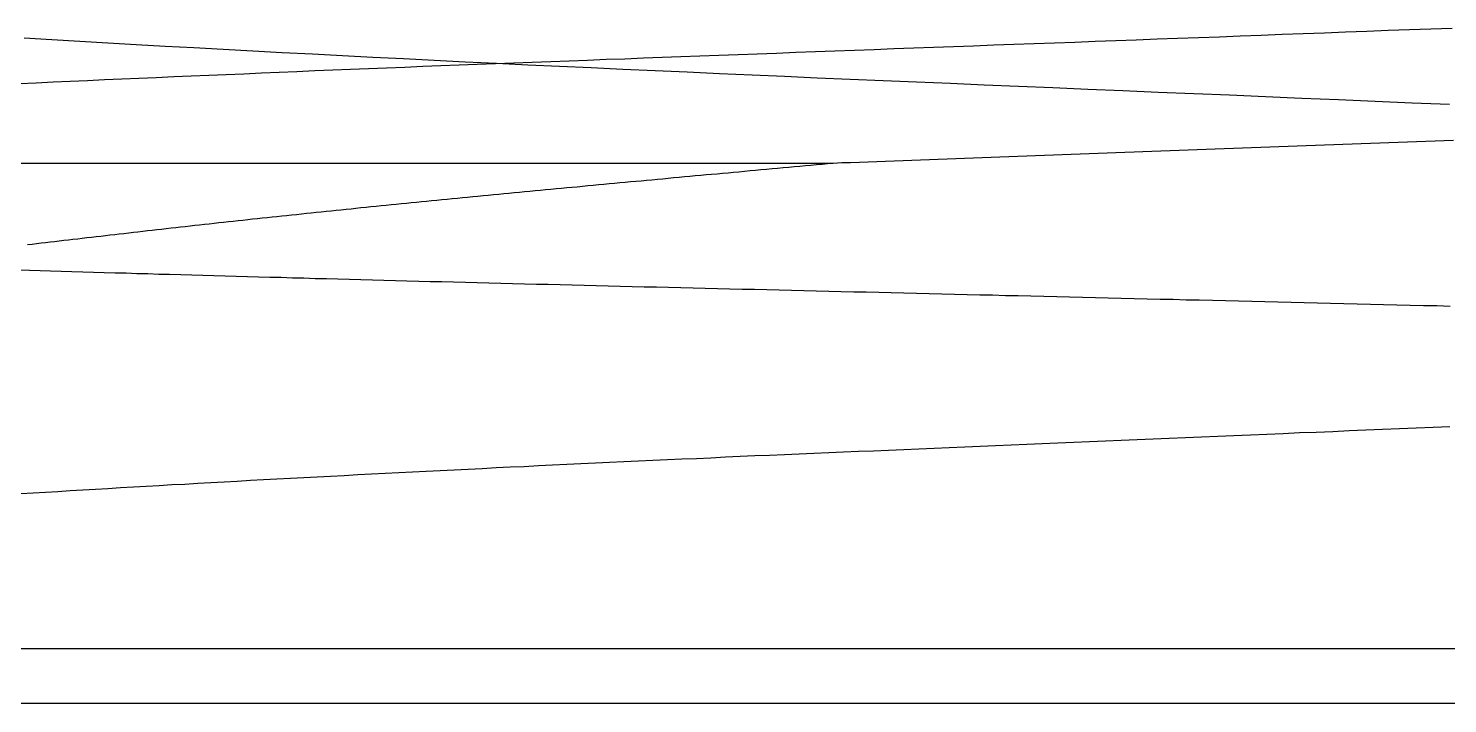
# Model space of a CAD drawing. Header units: millimetres. Extents: x 0 to 36.4, y -3.4 to 62.
# Drawn here: x 30.705 to 31.821, y 55.349 to 55.88 of the extents above; entities that cross this region are included whole.
import ezdxf

# ---------------------------------------------------------------- set-up
doc = ezdxf.new("R2010")
doc.units = ezdxf.units.MM

msp = doc.modelspace()

# ---------------------------------------------------------------- linework, layer by layer
at = {"color": 7, "linetype": 'Continuous'}
for p, q in [((31.8081, 55.8798), (31.7912, 55.8792)), ((31.8249, 55.8804), (31.8081, 55.8798)), ((30.7022, 55.8729), (30.7239, 55.8716)), ((30.7239, 55.8716), (30.7458, 55.8703)), ((30.7458, 55.8703), (30.768, 55.8691)), ((30.768, 55.8691), (30.7903, 55.8678)), ((31.4961, 55.8682), (31.4802, 55.8677)), ((31.5121, 55.8688), (31.4961, 55.8682)), ((31.5281, 55.8694), (31.5121, 55.8688)), ((31.5442, 55.87), (31.5281, 55.8694)), ((31.5604, 55.8706), (31.5442, 55.87)), ((31.5765, 55.8712), (31.5604, 55.8706)), ((31.5928, 55.8718), (31.5765, 55.8712)), ((31.609, 55.8724), (31.5928, 55.8718)), ((31.6254, 55.873), (31.609, 55.8724)), ((31.6418, 55.8736), (31.6254, 55.873)), ((31.6582, 55.8742), (31.6418, 55.8736)), ((31.6747, 55.8749), (31.6582, 55.8742)), ((31.6912, 55.8755), (31.6747, 55.8749)), ((31.7078, 55.8761), (31.6912, 55.8755)), ((31.7244, 55.8767), (31.7078, 55.8761)), ((31.741, 55.8773), (31.7244, 55.8767)), ((31.7577, 55.8779), (31.741, 55.8773)), ((31.7745, 55.8786), (31.7577, 55.8779)), ((31.7912, 55.8792), (31.7745, 55.8786)), ((30.7903, 55.8678), (30.8129, 55.8665)), ((30.8129, 55.8665), (30.8356, 55.8653)), ((30.8356, 55.8653), (30.8586, 55.864)), ((30.8586, 55.864), (30.8818, 55.8628)), ((30.8818, 55.8628), (30.9051, 55.8615)), ((30.9051, 55.8615), (30.9287, 55.8603)), ((30.9287, 55.8603), (30.9524, 55.8591)), ((30.9524, 55.8591), (30.9763, 55.8578)), ((30.9763, 55.8578), (31.0003, 55.8566)), ((31.2037, 55.8574), (31.189, 55.8569)), ((31.2185, 55.858), (31.2037, 55.8574)), ((31.2334, 55.8585), (31.2185, 55.858)), ((31.2484, 55.8591), (31.2334, 55.8585)), ((31.2634, 55.8596), (31.2484, 55.8591)), ((31.2785, 55.8602), (31.2634, 55.8596)), ((31.2937, 55.8607), (31.2785, 55.8602)), ((31.3089, 55.8613), (31.2937, 55.8607)), ((31.3242, 55.8619), (31.3089, 55.8613)), ((31.3395, 55.8624), (31.3242, 55.8619)), ((31.3549, 55.863), (31.3395, 55.8624)), ((31.3704, 55.8636), (31.3549, 55.863)), ((31.3859, 55.8642), (31.3704, 55.8636)), ((31.4015, 55.8647), (31.3859, 55.8642)), ((31.4171, 55.8653), (31.4015, 55.8647)), ((31.4328, 55.8659), (31.4171, 55.8653)), ((31.4485, 55.8665), (31.4328, 55.8659)), ((31.4644, 55.8671), (31.4485, 55.8665)), ((31.4802, 55.8677), (31.4644, 55.8671)), ((30.9166, 55.8463), (30.9027, 55.8457)), ((30.9306, 55.8469), (30.9166, 55.8463)), ((30.9447, 55.8474), (30.9306, 55.8469)), ((30.9588, 55.848), (30.9447, 55.8474)), ((30.9729, 55.8486), (30.9588, 55.848)), ((30.9871, 55.8491), (30.9729, 55.8486)), ((31.0013, 55.8497), (30.9871, 55.8491)), ((31.0003, 55.8566), (31.0245, 55.8554)), ((31.0155, 55.8503), (31.0013, 55.8497)), ((31.0298, 55.8508), (31.0155, 55.8503)), ((31.0245, 55.8554), (31.0489, 55.8542)), ((31.0441, 55.8514), (31.0298, 55.8508)), ((31.0584, 55.852), (31.0441, 55.8514)), ((31.0489, 55.8542), (31.0734, 55.853)), ((31.0728, 55.8525), (31.0584, 55.852)), ((31.0872, 55.8531), (31.0728, 55.8525)), ((31.0734, 55.853), (31.0981, 55.8518)), ((31.1016, 55.8536), (31.0872, 55.8531)), ((31.0981, 55.8518), (31.1229, 55.8507)), ((31.1161, 55.8542), (31.1016, 55.8536)), ((31.1306, 55.8547), (31.1161, 55.8542)), ((31.1229, 55.8507), (31.1479, 55.8495)), ((31.1451, 55.8552), (31.1306, 55.8547)), ((31.1596, 55.8558), (31.1451, 55.8552)), ((31.1479, 55.8495), (31.1729, 55.8484)), ((31.1743, 55.8563), (31.1596, 55.8558)), ((31.1729, 55.8484), (31.1981, 55.8472)), ((31.189, 55.8569), (31.1743, 55.8563)), ((31.1981, 55.8472), (31.2234, 55.8461)), ((31.2234, 55.8461), (31.2489, 55.8449)), ((30.7115, 55.8374), (30.6982, 55.8367)), ((30.7249, 55.838), (30.7115, 55.8374)), ((30.7383, 55.8386), (30.7249, 55.838)), ((30.7518, 55.8392), (30.7383, 55.8386)), ((30.7653, 55.8398), (30.7518, 55.8392)), ((30.7788, 55.8404), (30.7653, 55.8398)), ((30.7924, 55.841), (30.7788, 55.8404)), ((30.806, 55.8416), (30.7924, 55.841)), ((30.8197, 55.8422), (30.806, 55.8416)), ((30.8334, 55.8428), (30.8197, 55.8422)), ((30.8472, 55.8434), (30.8334, 55.8428)), ((30.861, 55.8439), (30.8472, 55.8434)), ((30.8748, 55.8445), (30.861, 55.8439)), ((30.8887, 55.8451), (30.8748, 55.8445)), ((30.9027, 55.8457), (30.8887, 55.8451)), ((31.2489, 55.8449), (31.2744, 55.8438)), ((31.2744, 55.8438), (31.3, 55.8427)), ((31.3, 55.8427), (31.3257, 55.8416)), ((31.3257, 55.8416), (31.3516, 55.8405)), ((31.3516, 55.8405), (31.3776, 55.8394)), ((31.3776, 55.8394), (31.4038, 55.8383)), ((31.4038, 55.8383), (31.4303, 55.8372)), ((31.4303, 55.8372), (31.457, 55.8361)), ((31.457, 55.8361), (31.4839, 55.835)), ((31.4839, 55.835), (31.511, 55.8338)), ((31.511, 55.8338), (31.5384, 55.8327)), ((31.5384, 55.8327), (31.5659, 55.8315)), ((31.5659, 55.8315), (31.5937, 55.8303)), ((31.5937, 55.8303), (31.6216, 55.8292)), ((31.6216, 55.8292), (31.6498, 55.828)), ((31.6498, 55.828), (31.6782, 55.8268)), ((31.6782, 55.8268), (31.7067, 55.8256)), ((31.7067, 55.8256), (31.7354, 55.8244)), ((31.7354, 55.8244), (31.7644, 55.8231)), ((31.7644, 55.8231), (31.7935, 55.8219)), ((31.7935, 55.8219), (31.8227, 55.8207)), ((31.7679, 55.7901), (31.7606, 55.7898)), ((31.7751, 55.7904), (31.7679, 55.7901)), ((31.7823, 55.7907), (31.7751, 55.7904)), ((31.7896, 55.7909), (31.7823, 55.7907)), ((31.7968, 55.7912), (31.7896, 55.7909)), ((31.8041, 55.7915), (31.7968, 55.7912)), ((31.8114, 55.7917), (31.8041, 55.7915)), ((31.8186, 55.792), (31.8114, 55.7917)), ((31.8259, 55.7923), (31.8186, 55.792)), ((31.4693, 55.7791), (31.4624, 55.7788)), ((31.4763, 55.7793), (31.4693, 55.7791)), ((31.4833, 55.7796), (31.4763, 55.7793)), ((31.4903, 55.7798), (31.4833, 55.7796)), ((31.4973, 55.7801), (31.4903, 55.7798)), ((31.5043, 55.7804), (31.4973, 55.7801)), ((31.5113, 55.7806), (31.5043, 55.7804)), ((31.5183, 55.7809), (31.5113, 55.7806)), ((31.5253, 55.7811), (31.5183, 55.7809)), ((31.5323, 55.7814), (31.5253, 55.7811)), ((31.5394, 55.7817), (31.5323, 55.7814)), ((31.5464, 55.7819), (31.5394, 55.7817)), ((31.5535, 55.7822), (31.5464, 55.7819)), ((31.5605, 55.7824), (31.5535, 55.7822)), ((31.5676, 55.7827), (31.5605, 55.7824)), ((31.5747, 55.783), (31.5676, 55.7827)), ((31.5817, 55.7832), (31.5747, 55.783)), ((31.5888, 55.7835), (31.5817, 55.7832)), ((31.5959, 55.7837), (31.5888, 55.7835)), ((31.603, 55.784), (31.5959, 55.7837)), ((31.6101, 55.7843), (31.603, 55.784)), ((31.6172, 55.7845), (31.6101, 55.7843)), ((31.6243, 55.7848), (31.6172, 55.7845)), ((31.6314, 55.7851), (31.6243, 55.7848)), ((31.6386, 55.7853), (31.6314, 55.7851)), ((31.6457, 55.7856), (31.6386, 55.7853)), ((31.6528, 55.7859), (31.6457, 55.7856)), ((31.66, 55.7861), (31.6528, 55.7859)), ((31.6671, 55.7864), (31.66, 55.7861)), ((31.6743, 55.7866), (31.6671, 55.7864)), ((31.6814, 55.7869), (31.6743, 55.7866)), ((31.6886, 55.7872), (31.6814, 55.7869)), ((31.6958, 55.7874), (31.6886, 55.7872)), ((31.703, 55.7877), (31.6958, 55.7874)), ((31.7101, 55.788), (31.703, 55.7877)), ((31.7173, 55.7882), (31.7101, 55.788)), ((31.7245, 55.7885), (31.7173, 55.7882)), ((31.7317, 55.7888), (31.7245, 55.7885)), ((31.739, 55.789), (31.7317, 55.7888)), ((31.7462, 55.7893), (31.739, 55.789)), ((31.7534, 55.7896), (31.7462, 55.7893)), ((31.7606, 55.7898), (31.7534, 55.7896)), ((31.3382, 55.7742), (29.7376, 55.7742)), ((31.2684, 55.7678), (31.2641, 55.7674)), ((31.2728, 55.7682), (31.2684, 55.7678)), ((31.2771, 55.7686), (31.2728, 55.7682)), ((31.2814, 55.769), (31.2771, 55.7686)), ((31.2858, 55.7694), (31.2814, 55.769)), ((31.2901, 55.7698), (31.2858, 55.7694)), ((31.2945, 55.7702), (31.2901, 55.7698)), ((31.2988, 55.7706), (31.2945, 55.7702)), ((31.3032, 55.771), (31.2988, 55.7706)), ((31.3075, 55.7714), (31.3032, 55.771)), ((31.3119, 55.7718), (31.3075, 55.7714)), ((31.3163, 55.7722), (31.3119, 55.7718)), ((31.3207, 55.7726), (31.3163, 55.7722)), ((31.325, 55.773), (31.3207, 55.7726)), ((31.3294, 55.7734), (31.325, 55.773)), ((31.3338, 55.7738), (31.3294, 55.7734)), ((31.3382, 55.7742), (31.3338, 55.7738)), ((31.3451, 55.7745), (31.3382, 55.7742)), ((31.3519, 55.7747), (31.3451, 55.7745)), ((31.3588, 55.775), (31.3519, 55.7747)), ((31.3656, 55.7752), (31.3588, 55.775)), ((31.3725, 55.7755), (31.3656, 55.7752)), ((31.3793, 55.7757), (31.3725, 55.7755)), ((31.3862, 55.776), (31.3793, 55.7757)), ((31.3931, 55.7762), (31.3862, 55.776)), ((31.4, 55.7765), (31.3931, 55.7762)), ((31.4069, 55.7767), (31.4, 55.7765)), ((31.4138, 55.777), (31.4069, 55.7767)), ((31.4207, 55.7773), (31.4138, 55.777)), ((31.4277, 55.7775), (31.4207, 55.7773)), ((31.4346, 55.7778), (31.4277, 55.7775)), ((31.4415, 55.778), (31.4346, 55.7778)), ((31.4485, 55.7783), (31.4415, 55.778)), ((31.4554, 55.7785), (31.4485, 55.7783)), ((31.4624, 55.7788), (31.4554, 55.7785)), ((31.1495, 55.7568), (31.1453, 55.7564)), ((31.1537, 55.7572), (31.1495, 55.7568)), ((31.1578, 55.7576), (31.1537, 55.7572)), ((31.162, 55.758), (31.1578, 55.7576)), ((31.1662, 55.7584), (31.162, 55.758)), ((31.1704, 55.7588), (31.1662, 55.7584)), ((31.1746, 55.7592), (31.1704, 55.7588)), ((31.1788, 55.7596), (31.1746, 55.7592)), ((31.1831, 55.76), (31.1788, 55.7596)), ((31.1873, 55.7603), (31.1831, 55.76)), ((31.1915, 55.7607), (31.1873, 55.7603)), ((31.1957, 55.7611), (31.1915, 55.7607)), ((31.2, 55.7615), (31.1957, 55.7611)), ((31.2042, 55.7619), (31.2, 55.7615)), ((31.2085, 55.7623), (31.2042, 55.7619)), ((31.2127, 55.7627), (31.2085, 55.7623)), ((31.217, 55.7631), (31.2127, 55.7627)), ((31.2212, 55.7635), (31.217, 55.7631)), ((31.2255, 55.7639), (31.2212, 55.7635)), ((31.2298, 55.7643), (31.2255, 55.7639)), ((31.234, 55.7647), (31.2298, 55.7643)), ((31.2383, 55.7651), (31.234, 55.7647)), ((31.2426, 55.7655), (31.2383, 55.7651)), ((31.2469, 55.7658), (31.2426, 55.7655)), ((31.2512, 55.7662), (31.2469, 55.7658)), ((31.2555, 55.7666), (31.2512, 55.7662)), ((31.2598, 55.767), (31.2555, 55.7666)), ((31.2641, 55.7674), (31.2598, 55.767)), ((31.0306, 55.7454), (31.0266, 55.745)), ((31.0346, 55.7458), (31.0306, 55.7454)), ((31.0386, 55.7462), (31.0346, 55.7458)), ((31.0427, 55.7466), (31.0386, 55.7462)), ((31.0467, 55.747), (31.0427, 55.7466)), ((31.0508, 55.7474), (31.0467, 55.747)), ((31.0548, 55.7478), (31.0508, 55.7474)), ((31.0589, 55.7482), (31.0548, 55.7478)), ((31.0629, 55.7486), (31.0589, 55.7482)), ((31.067, 55.749), (31.0629, 55.7486)), ((31.0711, 55.7494), (31.067, 55.749)), ((31.0752, 55.7498), (31.0711, 55.7494)), ((31.0792, 55.7502), (31.0752, 55.7498)), ((31.0833, 55.7506), (31.0792, 55.7502)), ((31.0874, 55.751), (31.0833, 55.7506)), ((31.0915, 55.7513), (31.0874, 55.751)), ((31.0956, 55.7517), (31.0915, 55.7513)), ((31.0997, 55.7521), (31.0956, 55.7517)), ((31.1038, 55.7525), (31.0997, 55.7521)), ((31.108, 55.7529), (31.1038, 55.7525)), ((31.1121, 55.7533), (31.108, 55.7529)), ((31.1162, 55.7537), (31.1121, 55.7533)), ((31.1204, 55.7541), (31.1162, 55.7537)), ((31.1245, 55.7545), (31.1204, 55.7541)), ((31.1287, 55.7549), (31.1245, 55.7545)), ((31.1328, 55.7553), (31.1287, 55.7549)), ((31.137, 55.7556), (31.1328, 55.7553)), ((31.1411, 55.756), (31.137, 55.7556)), ((31.1453, 55.7564), (31.1411, 55.756)), ((30.924, 55.7347), (30.9201, 55.7342)), ((30.9279, 55.7351), (30.924, 55.7347)), ((30.9317, 55.7355), (30.9279, 55.7351)), ((30.9356, 55.7359), (30.9317, 55.7355)), ((30.9395, 55.7363), (30.9356, 55.7359)), ((30.9434, 55.7367), (30.9395, 55.7363)), ((30.9473, 55.7371), (30.9434, 55.7367)), ((30.9512, 55.7375), (30.9473, 55.7371)), ((30.9552, 55.7379), (30.9512, 55.7375)), ((30.9591, 55.7383), (30.9552, 55.7379)), ((30.963, 55.7387), (30.9591, 55.7383)), ((30.9669, 55.7391), (30.963, 55.7387)), ((30.9709, 55.7395), (30.9669, 55.7391)), ((30.9748, 55.7399), (30.9709, 55.7395)), ((30.9788, 55.7403), (30.9748, 55.7399)), ((30.9827, 55.7407), (30.9788, 55.7403)), ((30.9867, 55.7411), (30.9827, 55.7407)), ((30.9906, 55.7415), (30.9867, 55.7411)), ((30.9946, 55.7419), (30.9906, 55.7415)), ((30.9986, 55.7423), (30.9946, 55.7419)), ((31.0026, 55.7427), (30.9986, 55.7423)), ((31.0065, 55.7431), (31.0026, 55.7427)), ((31.0105, 55.7435), (31.0065, 55.7431)), ((31.0145, 55.7439), (31.0105, 55.7435)), ((31.0185, 55.7443), (31.0145, 55.7439)), ((31.0225, 55.7447), (31.0185, 55.7443)), ((31.0266, 55.745), (31.0225, 55.7447)), ((30.8176, 55.7231), (30.8139, 55.7227)), ((30.8213, 55.7235), (30.8176, 55.7231)), ((30.8251, 55.7239), (30.8213, 55.7235)), ((30.8288, 55.7244), (30.8251, 55.7239)), ((30.8326, 55.7248), (30.8288, 55.7244)), ((30.8363, 55.7252), (30.8326, 55.7248)), ((30.8401, 55.7256), (30.8363, 55.7252)), ((30.8438, 55.726), (30.8401, 55.7256)), ((30.8476, 55.7264), (30.8438, 55.726)), ((30.8514, 55.7269), (30.8476, 55.7264)), ((30.8551, 55.7273), (30.8514, 55.7269)), ((30.8589, 55.7277), (30.8551, 55.7273)), ((30.8627, 55.7281), (30.8589, 55.7277)), ((30.8665, 55.7285), (30.8627, 55.7281)), ((30.8703, 55.7289), (30.8665, 55.7285)), ((30.8741, 55.7293), (30.8703, 55.7289)), ((30.8779, 55.7297), (30.8741, 55.7293)), ((30.8817, 55.7302), (30.8779, 55.7297)), ((30.8855, 55.7306), (30.8817, 55.7302)), ((30.8893, 55.731), (30.8855, 55.7306)), ((30.8932, 55.7314), (30.8893, 55.731)), ((30.897, 55.7318), (30.8932, 55.7314)), ((30.9008, 55.7322), (30.897, 55.7318)), ((30.9047, 55.7326), (30.9008, 55.7322)), ((30.9085, 55.733), (30.9047, 55.7326)), ((30.9124, 55.7334), (30.9085, 55.733)), ((30.9162, 55.7338), (30.9124, 55.7334)), ((30.9201, 55.7342), (30.9162, 55.7338)), ((30.7226, 55.7121), (30.719, 55.7117)), ((30.7261, 55.7126), (30.7226, 55.7121)), ((30.7297, 55.713), (30.7261, 55.7126)), ((30.7333, 55.7134), (30.7297, 55.713)), ((30.7369, 55.7138), (30.7333, 55.7134)), ((30.7405, 55.7143), (30.7369, 55.7138)), ((30.7442, 55.7147), (30.7405, 55.7143)), ((30.7478, 55.7151), (30.7442, 55.7147)), ((30.7514, 55.7155), (30.7478, 55.7151)), ((30.755, 55.716), (30.7514, 55.7155)), ((30.7587, 55.7164), (30.755, 55.716)), ((30.7623, 55.7168), (30.7587, 55.7164)), ((30.766, 55.7172), (30.7623, 55.7168)), ((30.7696, 55.7177), (30.766, 55.7172)), ((30.7733, 55.7181), (30.7696, 55.7177)), ((30.7769, 55.7185), (30.7733, 55.7181)), ((30.7806, 55.7189), (30.7769, 55.7185)), ((30.7843, 55.7193), (30.7806, 55.7189)), ((30.788, 55.7198), (30.7843, 55.7193)), ((30.7916, 55.7202), (30.788, 55.7198)), ((30.7953, 55.7206), (30.7916, 55.7202)), ((30.799, 55.721), (30.7953, 55.7206)), ((30.8027, 55.7214), (30.799, 55.721)), ((30.8064, 55.7219), (30.8027, 55.7214)), ((30.8102, 55.7223), (30.8064, 55.7219)), ((30.8139, 55.7227), (30.8102, 55.7223)), ((30.7083, 55.7104), (30.7047, 55.71)), ((30.7118, 55.7109), (30.7083, 55.7104)), ((30.7154, 55.7113), (30.7118, 55.7109)), ((30.719, 55.7117), (30.7154, 55.7113)), ((30.7062, 55.6899), (30.6979, 55.6901)), ((30.7146, 55.6896), (30.7062, 55.6899)), ((30.7229, 55.6894), (30.7146, 55.6896)), ((30.7313, 55.6891), (30.7229, 55.6894)), ((30.7397, 55.6889), (30.7313, 55.6891)), ((30.7482, 55.6886), (30.7397, 55.6889)), ((30.7566, 55.6884), (30.7482, 55.6886)), ((30.7651, 55.6881), (30.7566, 55.6884)), ((30.7736, 55.6879), (30.7651, 55.6881)), ((30.7822, 55.6877), (30.7736, 55.6879)), ((30.7907, 55.6874), (30.7822, 55.6877)), ((30.7993, 55.6872), (30.7907, 55.6874)), ((30.8079, 55.6869), (30.7993, 55.6872)), ((30.8165, 55.6867), (30.8079, 55.6869)), ((30.8252, 55.6864), (30.8165, 55.6867)), ((30.8339, 55.6862), (30.8252, 55.6864)), ((30.8426, 55.6859), (30.8339, 55.6862)), ((30.8513, 55.6857), (30.8426, 55.6859)), ((30.8601, 55.6855), (30.8513, 55.6857)), ((30.8688, 55.6852), (30.8601, 55.6855)), ((30.8776, 55.685), (30.8688, 55.6852)), ((30.8864, 55.6847), (30.8776, 55.685)), ((30.8953, 55.6845), (30.8864, 55.6847)), ((30.9041, 55.6843), (30.8953, 55.6845)), ((30.913, 55.684), (30.9041, 55.6843)), ((30.9219, 55.6838), (30.913, 55.684)), ((30.9309, 55.6835), (30.9219, 55.6838)), ((30.9398, 55.6833), (30.9309, 55.6835)), ((30.9488, 55.6831), (30.9398, 55.6833)), ((30.9578, 55.6828), (30.9488, 55.6831)), ((30.9668, 55.6826), (30.9578, 55.6828)), ((30.9759, 55.6823), (30.9668, 55.6826)), ((30.9849, 55.6821), (30.9759, 55.6823)), ((30.994, 55.6819), (30.9849, 55.6821)), ((31.0031, 55.6816), (30.994, 55.6819)), ((31.0123, 55.6814), (31.0031, 55.6816)), ((31.0214, 55.6811), (31.0123, 55.6814)), ((31.0306, 55.6809), (31.0214, 55.6811)), ((31.0398, 55.6807), (31.0306, 55.6809)), ((31.049, 55.6804), (31.0398, 55.6807)), ((31.0583, 55.6802), (31.049, 55.6804)), ((31.0675, 55.68), (31.0583, 55.6802)), ((31.0768, 55.6797), (31.0675, 55.68)), ((31.0861, 55.6795), (31.0768, 55.6797)), ((31.0954, 55.6793), (31.0861, 55.6795)), ((31.1048, 55.679), (31.0954, 55.6793)), ((31.1141, 55.6788), (31.1048, 55.679)), ((31.1235, 55.6786), (31.1141, 55.6788)), ((31.1329, 55.6783), (31.1235, 55.6786)), ((31.1424, 55.6781), (31.1329, 55.6783)), ((31.1518, 55.6779), (31.1424, 55.6781)), ((31.1613, 55.6776), (31.1518, 55.6779)), ((31.1707, 55.6774), (31.1613, 55.6776)), ((31.1802, 55.6772), (31.1707, 55.6774)), ((31.1897, 55.6769), (31.1802, 55.6772)), ((31.1993, 55.6767), (31.1897, 55.6769)), ((31.2088, 55.6765), (31.1993, 55.6767)), ((31.2184, 55.6763), (31.2088, 55.6765)), ((31.228, 55.676), (31.2184, 55.6763)), ((31.2376, 55.6758), (31.228, 55.676)), ((31.2472, 55.6756), (31.2376, 55.6758)), ((31.2569, 55.6753), (31.2472, 55.6756)), ((31.2665, 55.6751), (31.2569, 55.6753)), ((31.2762, 55.6749), (31.2665, 55.6751)), ((31.2859, 55.6746), (31.2762, 55.6749)), ((31.2956, 55.6744), (31.2859, 55.6746)), ((31.3053, 55.6742), (31.2956, 55.6744)), ((31.3151, 55.6739), (31.3053, 55.6742)), ((31.3249, 55.6737), (31.3151, 55.6739)), ((31.3347, 55.6735), (31.3249, 55.6737)), ((31.3445, 55.6732), (31.3347, 55.6735)), ((31.3543, 55.673), (31.3445, 55.6732)), ((31.3641, 55.6728), (31.3543, 55.673)), ((31.374, 55.6725), (31.3641, 55.6728)), ((31.3839, 55.6723), (31.374, 55.6725)), ((31.3938, 55.6721), (31.3839, 55.6723)), ((31.4037, 55.6718), (31.3938, 55.6721)), ((31.4136, 55.6716), (31.4037, 55.6718)), ((31.4236, 55.6713), (31.4136, 55.6716)), ((31.4335, 55.6711), (31.4236, 55.6713)), ((31.4435, 55.6709), (31.4335, 55.6711)), ((31.4535, 55.6706), (31.4435, 55.6709)), ((31.4635, 55.6704), (31.4535, 55.6706)), ((31.4736, 55.6701), (31.4635, 55.6704)), ((31.4836, 55.6699), (31.4736, 55.6701)), ((31.4937, 55.6697), (31.4836, 55.6699)), ((31.5038, 55.6694), (31.4937, 55.6697)), ((31.5139, 55.6692), (31.5038, 55.6694)), ((31.524, 55.6689), (31.5139, 55.6692)), ((31.5342, 55.6687), (31.524, 55.6689)), ((31.5443, 55.6684), (31.5342, 55.6687)), ((31.5545, 55.6682), (31.5443, 55.6684)), ((31.5647, 55.668), (31.5545, 55.6682)), ((31.5749, 55.6677), (31.5647, 55.668)), ((31.5851, 55.6675), (31.5749, 55.6677)), ((31.5953, 55.6672), (31.5851, 55.6675)), ((31.6055, 55.667), (31.5953, 55.6672)), ((31.6158, 55.6667), (31.6055, 55.667)), ((31.626, 55.6665), (31.6158, 55.6667)), ((31.6363, 55.6662), (31.626, 55.6665)), ((31.6466, 55.666), (31.6363, 55.6662)), ((31.6569, 55.6657), (31.6466, 55.666)), ((31.6672, 55.6655), (31.6569, 55.6657)), ((31.6775, 55.6652), (31.6672, 55.6655)), ((31.6878, 55.665), (31.6775, 55.6652)), ((31.6982, 55.6647), (31.6878, 55.665)), ((31.7085, 55.6645), (31.6982, 55.6647)), ((31.7189, 55.6642), (31.7085, 55.6645)), ((31.7293, 55.664), (31.7189, 55.6642)), ((31.7397, 55.6637), (31.7293, 55.664)), ((31.7501, 55.6635), (31.7397, 55.6637)), ((31.7605, 55.6632), (31.7501, 55.6635)), ((31.7709, 55.663), (31.7605, 55.6632)), ((31.7814, 55.6627), (31.7709, 55.663)), ((31.7918, 55.6625), (31.7814, 55.6627)), ((31.8023, 55.6622), (31.7918, 55.6625)), ((31.8128, 55.662), (31.8023, 55.6622)), ((31.8233, 55.6617), (31.8128, 55.662)), ((31.823, 55.567), (31.8098, 55.5665)), ((31.5647, 55.5561), (31.5522, 55.5556)), ((31.5772, 55.5567), (31.5647, 55.5561)), ((31.5898, 55.5572), (31.5772, 55.5567)), ((31.6024, 55.5577), (31.5898, 55.5572)), ((31.6151, 55.5583), (31.6024, 55.5577)), ((31.6278, 55.5588), (31.6151, 55.5583)), ((31.6405, 55.5593), (31.6278, 55.5588)), ((31.6533, 55.5599), (31.6405, 55.5593)), ((31.6662, 55.5604), (31.6533, 55.5599)), ((31.679, 55.561), (31.6662, 55.5604)), ((31.6919, 55.5615), (31.679, 55.561)), ((31.7049, 55.5621), (31.6919, 55.5615)), ((31.7179, 55.5626), (31.7049, 55.5621)), ((31.7309, 55.5631), (31.7179, 55.5626)), ((31.7439, 55.5637), (31.7309, 55.5631)), ((31.757, 55.5642), (31.7439, 55.5637)), ((31.7701, 55.5648), (31.757, 55.5642)), ((31.7833, 55.5654), (31.7701, 55.5648)), ((31.7965, 55.5659), (31.7833, 55.5654)), ((31.8098, 55.5665), (31.7965, 55.5659)), ((31.2998, 55.545), (31.2882, 55.5445)), ((31.3114, 55.5455), (31.2998, 55.545)), ((31.3231, 55.546), (31.3114, 55.5455)), ((31.3347, 55.5465), (31.3231, 55.546)), ((31.3464, 55.547), (31.3347, 55.5465)), ((31.3581, 55.5475), (31.3464, 55.547)), ((31.3699, 55.5479), (31.3581, 55.5475)), ((31.3818, 55.5484), (31.3699, 55.5479)), ((31.3936, 55.5489), (31.3818, 55.5484)), ((31.4056, 55.5494), (31.3936, 55.5489)), ((31.4175, 55.55), (31.4056, 55.5494)), ((31.4295, 55.5505), (31.4175, 55.55)), ((31.4416, 55.551), (31.4295, 55.5505)), ((31.4537, 55.5515), (31.4416, 55.551)), ((31.4659, 55.552), (31.4537, 55.5515)), ((31.4781, 55.5525), (31.4659, 55.552)), ((31.4903, 55.553), (31.4781, 55.5525)), ((31.5026, 55.5535), (31.4903, 55.553)), ((31.5149, 55.5541), (31.5026, 55.5535)), ((31.5273, 55.5546), (31.5149, 55.5541)), ((31.5397, 55.5551), (31.5273, 55.5546)), ((31.5522, 55.5556), (31.5397, 55.5551)), ((31.0511, 55.5335), (31.0402, 55.5329)), ((31.0621, 55.534), (31.0511, 55.5335)), ((31.0731, 55.5346), (31.0621, 55.534)), ((31.0842, 55.5351), (31.0731, 55.5346)), ((31.0953, 55.5356), (31.0842, 55.5351)), ((31.1064, 55.5362), (31.0953, 55.5356)), ((31.1175, 55.5367), (31.1064, 55.5362)), ((31.1287, 55.5372), (31.1175, 55.5367)), ((31.1399, 55.5378), (31.1287, 55.5372)), ((31.1512, 55.5383), (31.1399, 55.5378)), ((31.1624, 55.5388), (31.1512, 55.5383)), ((31.1737, 55.5393), (31.1624, 55.5388)), ((31.185, 55.5399), (31.1737, 55.5393)), ((31.1964, 55.5404), (31.185, 55.5399)), ((31.2078, 55.5409), (31.1964, 55.5404)), ((31.2192, 55.5414), (31.2078, 55.5409)), ((31.2306, 55.5419), (31.2192, 55.5414)), ((31.2421, 55.5424), (31.2306, 55.5419)), ((31.2536, 55.543), (31.2421, 55.5424)), ((31.2651, 55.5435), (31.2536, 55.543)), ((31.2766, 55.544), (31.2651, 55.5435)), ((31.2882, 55.5445), (31.2766, 55.544)), ((30.8387, 55.5223), (30.8285, 55.5217)), ((30.849, 55.5229), (30.8387, 55.5223)), ((30.8593, 55.5234), (30.849, 55.5229)), ((30.8696, 55.524), (30.8593, 55.5234)), ((30.88, 55.5246), (30.8696, 55.524)), ((30.8904, 55.5252), (30.88, 55.5246)), ((30.9009, 55.5257), (30.8904, 55.5252)), ((30.9114, 55.5263), (30.9009, 55.5257)), ((30.9219, 55.5268), (30.9114, 55.5263)), ((30.9325, 55.5274), (30.9219, 55.5268)), ((30.9431, 55.528), (30.9325, 55.5274)), ((30.9537, 55.5285), (30.9431, 55.528)), ((30.9644, 55.5291), (30.9537, 55.5285)), ((30.9751, 55.5296), (30.9644, 55.5291)), ((30.9859, 55.5302), (30.9751, 55.5296)), ((30.9967, 55.5307), (30.9859, 55.5302)), ((31.0075, 55.5313), (30.9967, 55.5307)), ((31.0183, 55.5318), (31.0075, 55.5313)), ((31.0292, 55.5324), (31.0183, 55.5318)), ((31.0402, 55.5329), (31.0292, 55.5324)), ((30.7091, 55.5148), (30.6994, 55.5142)), ((30.7188, 55.5154), (30.7091, 55.5148)), ((30.7286, 55.5159), (30.7188, 55.5154)), ((30.7384, 55.5165), (30.7286, 55.5159)), ((30.7482, 55.5171), (30.7384, 55.5165)), ((30.7581, 55.5177), (30.7482, 55.5171)), ((30.768, 55.5183), (30.7581, 55.5177)), ((30.778, 55.5189), (30.768, 55.5183)), ((30.788, 55.5194), (30.778, 55.5189)), ((30.7981, 55.52), (30.788, 55.5194)), ((30.8082, 55.5206), (30.7981, 55.52)), ((30.8183, 55.5212), (30.8082, 55.5206)), ((30.8285, 55.5217), (30.8183, 55.5212)), ((31.8629, 55.3923), (29.9475, 55.3923)), ((32.7406, 55.3492), (29.9906, 55.3492))]:
    msp.add_line(p, q, dxfattribs=at)

doc.saveas('drawing.dxf')
